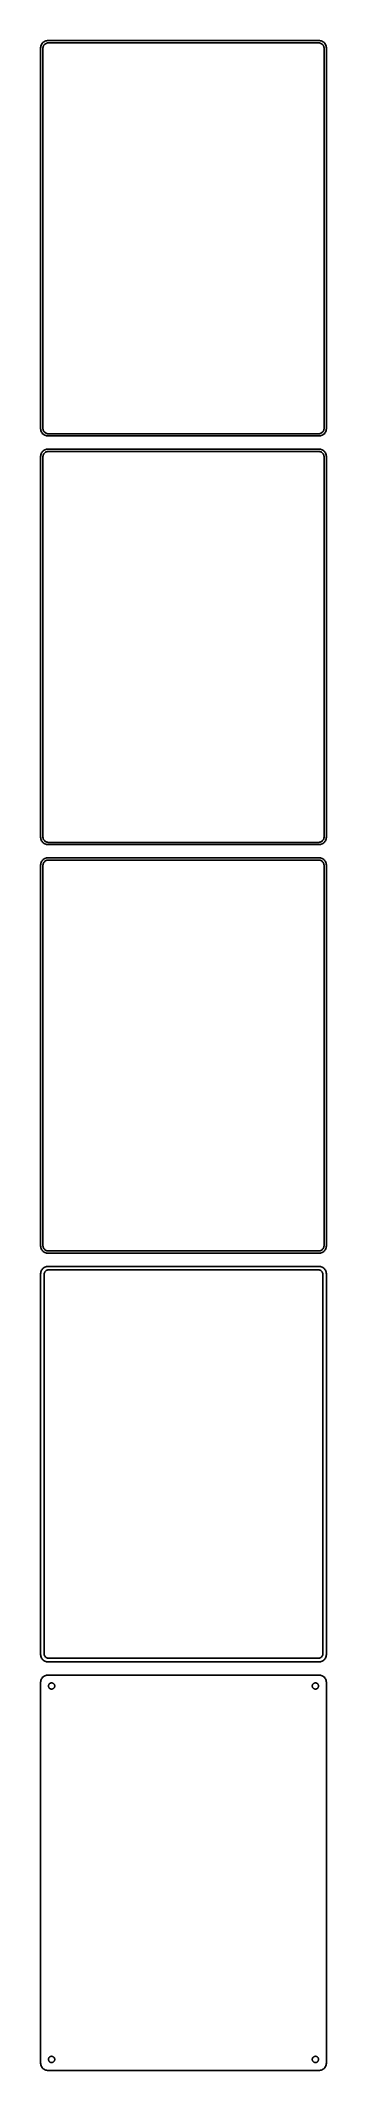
# Model space of a CAD drawing. Header units: metres. Extents: x -98 to 98, y 1260 to 2646.
import ezdxf

# ---------------------------------------------------------------- set-up
doc = ezdxf.new("R2010")
doc.units = ezdxf.units.M

msp = doc.modelspace()

# ---------------------------------------------------------------- linework, layer by layer
for p, q in [((-97.4606, 2641.63), (-97.5, 2641)), ((-97.5, 2641), (-97.5, 2381)), ((-97.3429, 2642.24), (-97.4606, 2641.63)), ((-97.1489, 2642.84), (-97.3429, 2642.24)), ((-96.8815, 2643.41), (-97.1489, 2642.84)), ((-96.5451, 2643.94), (-96.8815, 2643.41)), ((-96.1448, 2644.42), (-96.5451, 2643.94)), ((-95.6871, 2644.85), (-96.1448, 2644.42)), ((-96, 2640.5), (-95.9685, 2641)), ((-96, 2381.5), (-96, 2640.5)), ((-95.9685, 2641), (-95.8743, 2641.49)), ((-95.8743, 2641.49), (-95.7191, 2641.97)), ((-95.7191, 2641.97), (-95.5052, 2642.43)), ((-95.1791, 2645.22), (-95.6871, 2644.85)), ((-95.5052, 2642.43), (-95.2361, 2642.85)), ((-95.2361, 2642.85), (-94.9159, 2643.24)), ((-94.6289, 2645.52), (-95.1791, 2645.22)), ((-94.9159, 2643.24), (-94.5497, 2643.58)), ((-94.0451, 2645.76), (-94.6289, 2645.52)), ((-94.5497, 2643.58), (-94.1433, 2643.88)), ((-94.1433, 2643.88), (-93.7031, 2644.12)), ((-93.4369, 2645.91), (-94.0451, 2645.76)), ((-93.7031, 2644.12), (-93.2361, 2644.3)), ((-92.8139, 2645.99), (-93.4369, 2645.91)), ((-93.2361, 2644.3), (-92.7495, 2644.43)), ((92.8139, 2645.99), (-92.8139, 2645.99)), ((-92.7495, 2644.43), (-92.2512, 2644.49)), ((-92.2512, 2644.49), (92.2512, 2644.49)), ((92.2512, 2644.49), (92.7495, 2644.43)), ((92.7495, 2644.43), (93.2361, 2644.3)), ((93.4369, 2645.91), (92.8139, 2645.99)), ((93.2361, 2644.3), (93.7031, 2644.12)), ((94.0451, 2645.76), (93.4369, 2645.91)), ((93.7031, 2644.12), (94.1433, 2643.88)), ((94.6289, 2645.52), (94.0451, 2645.76)), ((94.1433, 2643.88), (94.5497, 2643.58)), ((94.5497, 2643.58), (94.9159, 2643.24)), ((95.1791, 2645.22), (94.6289, 2645.52)), ((94.9159, 2643.24), (95.2361, 2642.85)), ((95.6871, 2644.85), (95.1791, 2645.22)), ((95.2361, 2642.85), (95.5052, 2642.43)), ((95.5052, 2642.43), (95.7191, 2641.97)), ((96.1448, 2644.42), (95.6871, 2644.85)), ((95.7191, 2641.97), (95.8743, 2641.49)), ((95.8743, 2641.49), (95.9685, 2641)), ((95.9685, 2641), (96, 2640.5)), ((96, 2640.5), (96, 2381.5)), ((96.5451, 2643.94), (96.1448, 2644.42)), ((96.8815, 2643.41), (96.5451, 2643.94)), ((97.1489, 2642.84), (96.8815, 2643.41)), ((97.3429, 2642.24), (97.1489, 2642.84)), ((97.4606, 2641.63), (97.3429, 2642.24)), ((97.5, 2641), (97.4606, 2641.63)), ((97.5, 2381), (97.5, 2641)), ((-97.5, 2381), (-97.4606, 2380.37)), ((-97.4606, 2380.37), (-97.3429, 2379.76)), ((-97.3429, 2379.76), (-97.1489, 2379.16)), ((-97.1489, 2379.16), (-96.8815, 2378.59)), ((-96.8815, 2378.59), (-96.5451, 2378.06)), ((-96.5451, 2378.06), (-96.1448, 2377.58)), ((-96.1448, 2377.58), (-95.6871, 2377.15)), ((-95.9685, 2381), (-96, 2381.5)), ((-95.8743, 2380.51), (-95.9685, 2381)), ((-95.7191, 2380.03), (-95.8743, 2380.51)), ((-95.5052, 2379.57), (-95.7191, 2380.03)), ((-95.6871, 2377.15), (-95.1791, 2376.78)), ((-95.2361, 2379.15), (-95.5052, 2379.57)), ((-94.9159, 2378.76), (-95.2361, 2379.15)), ((-95.1791, 2376.78), (-94.6289, 2376.48)), ((-94.5497, 2378.42), (-94.9159, 2378.76)), ((-94.6289, 2376.48), (-94.0451, 2376.24)), ((-94.1433, 2378.12), (-94.5497, 2378.42)), ((-93.7031, 2377.88), (-94.1433, 2378.12)), ((-94.0451, 2376.24), (-93.4369, 2376.09)), ((-93.2361, 2377.7), (-93.7031, 2377.88)), ((-93.4369, 2376.09), (-92.8139, 2376.01)), ((-92.7495, 2377.57), (-93.2361, 2377.7)), ((-92.8139, 2376.01), (92.8139, 2376.01)), ((-92.2512, 2377.51), (-92.7495, 2377.57)), ((92.2512, 2377.51), (-92.2512, 2377.51)), ((92.7495, 2377.57), (92.2512, 2377.51)), ((93.2361, 2377.7), (92.7495, 2377.57)), ((92.8139, 2376.01), (93.4369, 2376.09)), ((93.7031, 2377.88), (93.2361, 2377.7)), ((93.4369, 2376.09), (94.0451, 2376.24)), ((94.1433, 2378.12), (93.7031, 2377.88)), ((94.0451, 2376.24), (94.6289, 2376.48)), ((94.5497, 2378.42), (94.1433, 2378.12)), ((94.9159, 2378.76), (94.5497, 2378.42)), ((94.6289, 2376.48), (95.1791, 2376.78)), ((95.2361, 2379.15), (94.9159, 2378.76)), ((95.1791, 2376.78), (95.6871, 2377.15)), ((95.5052, 2379.57), (95.2361, 2379.15)), ((95.7191, 2380.03), (95.5052, 2379.57)), ((95.6871, 2377.15), (96.1448, 2377.58)), ((95.8743, 2380.51), (95.7191, 2380.03)), ((95.9685, 2381), (95.8743, 2380.51)), ((96, 2381.5), (95.9685, 2381)), ((96.1448, 2377.58), (96.5451, 2378.06)), ((96.5451, 2378.06), (96.8815, 2378.59)), ((96.8815, 2378.59), (97.1489, 2379.16)), ((97.1489, 2379.16), (97.3429, 2379.76)), ((97.3429, 2379.76), (97.4606, 2380.37)), ((97.4606, 2380.37), (97.5, 2381)), ((-97.4606, 2362.63), (-97.5, 2362)), ((-97.5, 2362), (-97.5, 2102)), ((-97.3429, 2363.24), (-97.4606, 2362.63)), ((-97.1489, 2363.84), (-97.3429, 2363.24)), ((-96.8815, 2364.41), (-97.1489, 2363.84)), ((-96.5451, 2364.94), (-96.8815, 2364.41)), ((-96.1448, 2365.42), (-96.5451, 2364.94)), ((-95.6871, 2365.85), (-96.1448, 2365.42)), ((-96, 2361.5), (-95.9685, 2362)), ((-96, 2102.5), (-96, 2361.5)), ((-95.9685, 2362), (-95.8743, 2362.49)), ((-95.8743, 2362.49), (-95.7191, 2362.97)), ((-95.7191, 2362.97), (-95.5052, 2363.43)), ((-95.1791, 2366.22), (-95.6871, 2365.85)), ((-95.5052, 2363.43), (-95.2361, 2363.85)), ((-95.2361, 2363.85), (-94.9159, 2364.24)), ((-94.6289, 2366.52), (-95.1791, 2366.22)), ((-94.9159, 2364.24), (-94.5497, 2364.58)), ((-94.0451, 2366.76), (-94.6289, 2366.52)), ((-94.5497, 2364.58), (-94.1433, 2364.88)), ((-94.1433, 2364.88), (-93.7031, 2365.12)), ((-93.4369, 2366.91), (-94.0451, 2366.76)), ((-93.7031, 2365.12), (-93.2361, 2365.3)), ((-92.8139, 2366.99), (-93.4369, 2366.91)), ((-93.2361, 2365.3), (-92.7495, 2365.43)), ((92.8139, 2366.99), (-92.8139, 2366.99)), ((-92.7495, 2365.43), (-92.2512, 2365.49)), ((-92.2512, 2365.49), (92.2512, 2365.49)), ((92.2512, 2365.49), (92.7495, 2365.43)), ((92.7495, 2365.43), (93.2361, 2365.3)), ((93.4369, 2366.91), (92.8139, 2366.99)), ((93.2361, 2365.3), (93.7031, 2365.12)), ((94.0451, 2366.76), (93.4369, 2366.91)), ((93.7031, 2365.12), (94.1433, 2364.88)), ((94.6289, 2366.52), (94.0451, 2366.76)), ((94.1433, 2364.88), (94.5497, 2364.58)), ((94.5497, 2364.58), (94.9159, 2364.24)), ((95.1791, 2366.22), (94.6289, 2366.52)), ((94.9159, 2364.24), (95.2361, 2363.85)), ((95.6871, 2365.85), (95.1791, 2366.22)), ((95.2361, 2363.85), (95.5052, 2363.43)), ((95.5052, 2363.43), (95.7191, 2362.97)), ((96.1448, 2365.42), (95.6871, 2365.85)), ((95.7191, 2362.97), (95.8743, 2362.49)), ((95.8743, 2362.49), (95.9685, 2362)), ((95.9685, 2362), (96, 2361.5)), ((96, 2361.5), (96, 2102.5)), ((96.5451, 2364.94), (96.1448, 2365.42)), ((96.8815, 2364.41), (96.5451, 2364.94)), ((97.1489, 2363.84), (96.8815, 2364.41)), ((97.3429, 2363.24), (97.1489, 2363.84)), ((97.4606, 2362.63), (97.3429, 2363.24)), ((97.5, 2362), (97.4606, 2362.63)), ((97.5, 2102), (97.5, 2362)), ((-97.5, 2102), (-97.4606, 2101.37)), ((-97.4606, 2101.37), (-97.3429, 2100.76)), ((-97.3429, 2100.76), (-97.1489, 2100.16)), ((-97.1489, 2100.16), (-96.8815, 2099.59)), ((-96.8815, 2099.59), (-96.5451, 2099.06)), ((-96.5451, 2099.06), (-96.1448, 2098.58)), ((-96.1448, 2098.58), (-95.6871, 2098.15)), ((-95.9685, 2102), (-96, 2102.5)), ((-95.8743, 2101.51), (-95.9685, 2102)), ((-95.7191, 2101.03), (-95.8743, 2101.51)), ((-95.5052, 2100.57), (-95.7191, 2101.03)), ((-95.6871, 2098.15), (-95.1791, 2097.78)), ((-95.2361, 2100.15), (-95.5052, 2100.57)), ((-94.9159, 2099.76), (-95.2361, 2100.15)), ((-95.1791, 2097.78), (-94.6289, 2097.48)), ((-94.5497, 2099.42), (-94.9159, 2099.76)), ((-94.6289, 2097.48), (-94.0451, 2097.24)), ((-94.1433, 2099.12), (-94.5497, 2099.42)), ((-93.7031, 2098.88), (-94.1433, 2099.12)), ((-94.0451, 2097.24), (-93.4369, 2097.09)), ((-93.2361, 2098.7), (-93.7031, 2098.88)), ((-93.4369, 2097.09), (-92.8139, 2097.01)), ((-92.7495, 2098.57), (-93.2361, 2098.7)), ((-92.8139, 2097.01), (92.8139, 2097.01)), ((-92.2512, 2098.51), (-92.7495, 2098.57)), ((92.2512, 2098.51), (-92.2512, 2098.51)), ((92.7495, 2098.57), (92.2512, 2098.51)), ((93.2361, 2098.7), (92.7495, 2098.57)), ((92.8139, 2097.01), (93.4369, 2097.09)), ((93.7031, 2098.88), (93.2361, 2098.7)), ((93.4369, 2097.09), (94.0451, 2097.24)), ((94.1433, 2099.12), (93.7031, 2098.88)), ((94.0451, 2097.24), (94.6289, 2097.48)), ((94.5497, 2099.42), (94.1433, 2099.12)), ((94.9159, 2099.76), (94.5497, 2099.42)), ((94.6289, 2097.48), (95.1791, 2097.78)), ((95.2361, 2100.15), (94.9159, 2099.76)), ((95.1791, 2097.78), (95.6871, 2098.15)), ((95.5052, 2100.57), (95.2361, 2100.15)), ((95.7191, 2101.03), (95.5052, 2100.57)), ((95.6871, 2098.15), (96.1448, 2098.58)), ((95.8743, 2101.51), (95.7191, 2101.03)), ((95.9685, 2102), (95.8743, 2101.51)), ((96, 2102.5), (95.9685, 2102)), ((96.1448, 2098.58), (96.5451, 2099.06)), ((96.5451, 2099.06), (96.8815, 2099.59)), ((96.8815, 2099.59), (97.1489, 2100.16)), ((97.1489, 2100.16), (97.3429, 2100.76)), ((97.3429, 2100.76), (97.4606, 2101.37)), ((97.4606, 2101.37), (97.5, 2102)), ((-97.4606, 2083.63), (-97.5, 2083)), ((-97.5, 2083), (-97.5, 1823)), ((-97.3429, 2084.24), (-97.4606, 2083.63)), ((-97.1489, 2084.84), (-97.3429, 2084.24)), ((-96.8815, 2085.41), (-97.1489, 2084.84)), ((-96.5451, 2085.94), (-96.8815, 2085.41)), ((-96.1448, 2086.42), (-96.5451, 2085.94)), ((-95.6871, 2086.85), (-96.1448, 2086.42)), ((-96, 2082.5), (-95.9685, 2083)), ((-96, 1823.5), (-96, 2082.5)), ((-95.9685, 2083), (-95.8743, 2083.49)), ((-95.8743, 2083.49), (-95.7191, 2083.97)), ((-95.7191, 2083.97), (-95.5052, 2084.43)), ((-95.1791, 2087.22), (-95.6871, 2086.85)), ((-95.5052, 2084.43), (-95.2361, 2084.85)), ((-95.2361, 2084.85), (-94.9159, 2085.24)), ((-94.6289, 2087.52), (-95.1791, 2087.22)), ((-94.9159, 2085.24), (-94.5497, 2085.58)), ((-94.0451, 2087.76), (-94.6289, 2087.52)), ((-94.5497, 2085.58), (-94.1433, 2085.88)), ((-94.1433, 2085.88), (-93.7031, 2086.12)), ((-93.4369, 2087.91), (-94.0451, 2087.76)), ((-93.7031, 2086.12), (-93.2361, 2086.3)), ((-92.8139, 2087.99), (-93.4369, 2087.91)), ((-93.2361, 2086.3), (-92.7495, 2086.43)), ((92.8139, 2087.99), (-92.8139, 2087.99)), ((-92.7495, 2086.43), (-92.2512, 2086.49)), ((-92.2512, 2086.49), (92.2512, 2086.49)), ((92.2512, 2086.49), (92.7495, 2086.43)), ((92.7495, 2086.43), (93.2361, 2086.3)), ((93.4369, 2087.91), (92.8139, 2087.99)), ((93.2361, 2086.3), (93.7031, 2086.12)), ((94.0451, 2087.76), (93.4369, 2087.91)), ((93.7031, 2086.12), (94.1433, 2085.88)), ((94.6289, 2087.52), (94.0451, 2087.76)), ((94.1433, 2085.88), (94.5497, 2085.58)), ((94.5497, 2085.58), (94.9159, 2085.24)), ((95.1791, 2087.22), (94.6289, 2087.52)), ((94.9159, 2085.24), (95.2361, 2084.85)), ((95.6871, 2086.85), (95.1791, 2087.22)), ((95.2361, 2084.85), (95.5052, 2084.43)), ((95.5052, 2084.43), (95.7191, 2083.97)), ((96.1448, 2086.42), (95.6871, 2086.85)), ((95.7191, 2083.97), (95.8743, 2083.49)), ((95.8743, 2083.49), (95.9685, 2083)), ((95.9685, 2083), (96, 2082.5)), ((96, 2082.5), (96, 1823.5)), ((96.5451, 2085.94), (96.1448, 2086.42)), ((96.8815, 2085.41), (96.5451, 2085.94)), ((97.1489, 2084.84), (96.8815, 2085.41)), ((97.3429, 2084.24), (97.1489, 2084.84)), ((97.4606, 2083.63), (97.3429, 2084.24)), ((97.5, 2083), (97.4606, 2083.63)), ((97.5, 1823), (97.5, 2083)), ((-97.5, 1823), (-97.4606, 1822.37)), ((-97.4606, 1822.37), (-97.3429, 1821.76)), ((-97.3429, 1821.76), (-97.1489, 1821.16)), ((-97.1489, 1821.16), (-96.8815, 1820.59)), ((-96.8815, 1820.59), (-96.5451, 1820.06)), ((-96.5451, 1820.06), (-96.1448, 1819.58)), ((-96.1448, 1819.58), (-95.6871, 1819.15)), ((-95.9685, 1823), (-96, 1823.5)), ((-95.8743, 1822.51), (-95.9685, 1823)), ((-95.7191, 1822.03), (-95.8743, 1822.51)), ((-95.5052, 1821.57), (-95.7191, 1822.03)), ((-95.6871, 1819.15), (-95.1791, 1818.78)), ((-95.2361, 1821.15), (-95.5052, 1821.57)), ((-94.9159, 1820.76), (-95.2361, 1821.15)), ((-95.1791, 1818.78), (-94.6289, 1818.48)), ((-94.5497, 1820.42), (-94.9159, 1820.76)), ((-94.6289, 1818.48), (-94.0451, 1818.24)), ((-94.1433, 1820.12), (-94.5497, 1820.42)), ((-93.7031, 1819.88), (-94.1433, 1820.12)), ((-94.0451, 1818.24), (-93.4369, 1818.09)), ((-93.2361, 1819.7), (-93.7031, 1819.88)), ((-93.4369, 1818.09), (-92.8139, 1818.01)), ((-92.7495, 1819.57), (-93.2361, 1819.7)), ((-92.8139, 1818.01), (92.8139, 1818.01)), ((-92.2512, 1819.51), (-92.7495, 1819.57)), ((92.2512, 1819.51), (-92.2512, 1819.51)), ((92.7495, 1819.57), (92.2512, 1819.51)), ((93.2361, 1819.7), (92.7495, 1819.57)), ((92.8139, 1818.01), (93.4369, 1818.09)), ((93.7031, 1819.88), (93.2361, 1819.7)), ((93.4369, 1818.09), (94.0451, 1818.24)), ((94.1433, 1820.12), (93.7031, 1819.88)), ((94.0451, 1818.24), (94.6289, 1818.48)), ((94.5497, 1820.42), (94.1433, 1820.12)), ((94.9159, 1820.76), (94.5497, 1820.42)), ((94.6289, 1818.48), (95.1791, 1818.78)), ((95.2361, 1821.15), (94.9159, 1820.76)), ((95.1791, 1818.78), (95.6871, 1819.15)), ((95.5052, 1821.57), (95.2361, 1821.15)), ((95.7191, 1822.03), (95.5052, 1821.57)), ((95.6871, 1819.15), (96.1448, 1819.58)), ((95.8743, 1822.51), (95.7191, 1822.03)), ((95.9685, 1823), (95.8743, 1822.51)), ((96, 1823.5), (95.9685, 1823)), ((96.1448, 1819.58), (96.5451, 1820.06)), ((96.5451, 1820.06), (96.8815, 1820.59)), ((96.8815, 1820.59), (97.1489, 1821.16)), ((97.1489, 1821.16), (97.3429, 1821.76)), ((97.3429, 1821.76), (97.4606, 1822.37)), ((97.4606, 1822.37), (97.5, 1823)), ((-97.4606, 1804.63), (-97.5, 1804)), ((-97.5, 1804), (-97.5, 1544)), ((-97.3429, 1805.24), (-97.4606, 1804.63)), ((-97.1489, 1805.84), (-97.3429, 1805.24)), ((-96.8815, 1806.41), (-97.1489, 1805.84)), ((-96.5451, 1806.94), (-96.8815, 1806.41)), ((-96.1448, 1807.42), (-96.5451, 1806.94)), ((-95.6871, 1807.85), (-96.1448, 1807.42)), ((-95.1791, 1808.22), (-95.6871, 1807.85)), ((-94.6289, 1808.52), (-95.1791, 1808.22)), ((-95.1129, 1803.5), (-95.0884, 1803.89)), ((-95.1129, 1544.5), (-95.1129, 1803.5)), ((-95.0884, 1803.89), (-95.0151, 1804.27)), ((-95.0151, 1804.27), (-94.8943, 1804.65)), ((-94.8943, 1804.65), (-94.7279, 1805)), ((-94.7279, 1805), (-94.5184, 1805.33)), ((-94.0451, 1808.76), (-94.6289, 1808.52)), ((-94.5184, 1805.33), (-94.2692, 1805.63)), ((-94.2692, 1805.63), (-93.9843, 1805.9)), ((-93.4369, 1808.91), (-94.0451, 1808.76)), ((-93.9843, 1805.9), (-93.668, 1806.13)), ((-93.668, 1806.13), (-93.3254, 1806.32)), ((-92.8139, 1808.99), (-93.4369, 1808.91)), ((-93.3254, 1806.32), (-92.9619, 1806.46)), ((-92.9619, 1806.46), (-92.5833, 1806.56)), ((92.8139, 1808.99), (-92.8139, 1808.99)), ((-92.5833, 1806.56), (-92.1955, 1806.61)), ((-92.1955, 1806.61), (92.1955, 1806.61)), ((92.1955, 1806.61), (92.5833, 1806.56)), ((92.5833, 1806.56), (92.9619, 1806.46)), ((93.4369, 1808.91), (92.8139, 1808.99)), ((92.9619, 1806.46), (93.3254, 1806.32)), ((93.3254, 1806.32), (93.668, 1806.13)), ((94.0451, 1808.76), (93.4369, 1808.91)), ((93.668, 1806.13), (93.9843, 1805.9)), ((93.9843, 1805.9), (94.2692, 1805.63)), ((94.6289, 1808.52), (94.0451, 1808.76)), ((94.2692, 1805.63), (94.5184, 1805.33)), ((94.5184, 1805.33), (94.7279, 1805)), ((95.1791, 1808.22), (94.6289, 1808.52)), ((94.7279, 1805), (94.8943, 1804.65)), ((94.8943, 1804.65), (95.0151, 1804.27)), ((95.0151, 1804.27), (95.0884, 1803.89)), ((95.0884, 1803.89), (95.1129, 1803.5)), ((95.1129, 1803.5), (95.1129, 1544.5)), ((95.6871, 1807.85), (95.1791, 1808.22)), ((96.1448, 1807.42), (95.6871, 1807.85)), ((96.5451, 1806.94), (96.1448, 1807.42)), ((96.8815, 1806.41), (96.5451, 1806.94)), ((97.1489, 1805.84), (96.8815, 1806.41)), ((97.3429, 1805.24), (97.1489, 1805.84)), ((97.4606, 1804.63), (97.3429, 1805.24)), ((97.5, 1804), (97.4606, 1804.63)), ((97.5, 1544), (97.5, 1804)), ((-97.5, 1544), (-97.4606, 1543.37)), ((-97.4606, 1543.37), (-97.3429, 1542.76)), ((-97.3429, 1542.76), (-97.1489, 1542.16)), ((-97.1489, 1542.16), (-96.8815, 1541.59)), ((-96.8815, 1541.59), (-96.5451, 1541.06)), ((-96.5451, 1541.06), (-96.1448, 1540.58)), ((-96.1448, 1540.58), (-95.6871, 1540.15)), ((-95.6871, 1540.15), (-95.1791, 1539.78)), ((-95.1791, 1539.78), (-94.6289, 1539.48)), ((-95.0884, 1544.11), (-95.1129, 1544.5)), ((-95.0151, 1543.73), (-95.0884, 1544.11)), ((-94.8943, 1543.35), (-95.0151, 1543.73)), ((-94.7279, 1543), (-94.8943, 1543.35)), ((-94.5184, 1542.67), (-94.7279, 1543)), ((-94.6289, 1539.48), (-94.0451, 1539.24)), ((-94.2692, 1542.37), (-94.5184, 1542.67)), ((-93.9843, 1542.1), (-94.2692, 1542.37)), ((-94.0451, 1539.24), (-93.4369, 1539.09)), ((-93.668, 1541.87), (-93.9843, 1542.1)), ((-93.3254, 1541.68), (-93.668, 1541.87)), ((-93.4369, 1539.09), (-92.8139, 1539.01)), ((-92.9619, 1541.54), (-93.3254, 1541.68)), ((-92.5833, 1541.44), (-92.9619, 1541.54)), ((-92.8139, 1539.01), (92.8139, 1539.01)), ((-92.1955, 1541.39), (-92.5833, 1541.44)), ((92.1955, 1541.39), (-92.1955, 1541.39)), ((92.5833, 1541.44), (92.1955, 1541.39)), ((92.9619, 1541.54), (92.5833, 1541.44)), ((92.8139, 1539.01), (93.4369, 1539.09)), ((93.3254, 1541.68), (92.9619, 1541.54)), ((93.668, 1541.87), (93.3254, 1541.68)), ((93.4369, 1539.09), (94.0451, 1539.24)), ((93.9843, 1542.1), (93.668, 1541.87)), ((94.2692, 1542.37), (93.9843, 1542.1)), ((94.0451, 1539.24), (94.6289, 1539.48)), ((94.5184, 1542.67), (94.2692, 1542.37)), ((94.7279, 1543), (94.5184, 1542.67)), ((94.6289, 1539.48), (95.1791, 1539.78)), ((94.8943, 1543.35), (94.7279, 1543)), ((95.0151, 1543.73), (94.8943, 1543.35)), ((95.0884, 1544.11), (95.0151, 1543.73)), ((95.1129, 1544.5), (95.0884, 1544.11)), ((95.1791, 1539.78), (95.6871, 1540.15)), ((95.6871, 1540.15), (96.1448, 1540.58)), ((96.1448, 1540.58), (96.5451, 1541.06)), ((96.5451, 1541.06), (96.8815, 1541.59)), ((96.8815, 1541.59), (97.1489, 1542.16)), ((97.1489, 1542.16), (97.3429, 1542.76)), ((97.3429, 1542.76), (97.4606, 1543.37)), ((97.4606, 1543.37), (97.5, 1544)), ((-97.4606, 1525.63), (-97.5, 1525)), ((-97.5, 1525), (-97.5, 1265)), ((-97.3429, 1526.24), (-97.4606, 1525.63)), ((-97.1489, 1526.84), (-97.3429, 1526.24)), ((-96.8815, 1527.41), (-97.1489, 1526.84)), ((-96.5451, 1527.94), (-96.8815, 1527.41)), ((-96.1448, 1528.42), (-96.5451, 1527.94)), ((-95.6871, 1528.85), (-96.1448, 1528.42)), ((-95.1791, 1529.22), (-95.6871, 1528.85)), ((-94.6289, 1529.52), (-95.1791, 1529.22)), ((-94.0451, 1529.76), (-94.6289, 1529.52)), ((-93.4369, 1529.91), (-94.0451, 1529.76)), ((-92.8139, 1529.99), (-93.4369, 1529.91)), ((92.8139, 1529.99), (-92.8139, 1529.99)), ((-90.6598, 1524.53), (-90.4001, 1524.6)), ((-90.4001, 1524.6), (-90.1341, 1524.63)), ((-90.1341, 1524.63), (-89.8659, 1524.63)), ((-89.8659, 1524.63), (-89.5999, 1524.6)), ((-89.5999, 1524.6), (-89.3401, 1524.53)), ((89.3401, 1524.53), (89.5999, 1524.6)), ((89.5999, 1524.6), (89.8659, 1524.63)), ((89.8659, 1524.63), (90.1341, 1524.63)), ((90.1341, 1524.63), (90.4001, 1524.6)), ((90.4001, 1524.6), (90.6598, 1524.53)), ((93.4369, 1529.91), (92.8139, 1529.99)), ((94.0451, 1529.76), (93.4369, 1529.91)), ((94.6289, 1529.52), (94.0451, 1529.76)), ((95.1791, 1529.22), (94.6289, 1529.52)), ((95.6871, 1528.85), (95.1791, 1529.22)), ((96.1448, 1528.42), (95.6871, 1528.85)), ((96.5451, 1527.94), (96.1448, 1528.42)), ((96.8815, 1527.41), (96.5451, 1527.94)), ((97.1489, 1526.84), (96.8815, 1527.41)), ((97.3429, 1526.24), (97.1489, 1526.84)), ((97.4606, 1525.63), (97.3429, 1526.24)), ((97.5, 1525), (97.4606, 1525.63)), ((97.5, 1265), (97.5, 1525)), ((-92.1353, 1522.5), (-92.1185, 1522.77)), ((-92.1185, 1522.23), (-92.1353, 1522.5)), ((-92.1185, 1522.77), (-92.0682, 1523.03)), ((-92.0682, 1521.97), (-92.1185, 1522.23)), ((-92.0682, 1523.03), (-91.9853, 1523.29)), ((-91.9853, 1521.71), (-92.0682, 1521.97)), ((-91.9853, 1523.29), (-91.8712, 1523.53)), ((-91.8712, 1521.47), (-91.9853, 1521.71)), ((-91.8712, 1523.53), (-91.7275, 1523.76)), ((-91.7275, 1521.24), (-91.8712, 1521.47)), ((-91.7275, 1523.76), (-91.5566, 1523.96)), ((-91.5566, 1521.04), (-91.7275, 1521.24)), ((-91.5566, 1523.96), (-91.3611, 1524.15)), ((-91.3611, 1520.85), (-91.5566, 1521.04)), ((-91.3611, 1524.15), (-91.1441, 1524.3)), ((-91.1441, 1520.7), (-91.3611, 1520.85)), ((-91.1441, 1524.3), (-90.9092, 1524.43)), ((-90.9092, 1520.57), (-91.1441, 1520.7)), ((-90.9092, 1524.43), (-90.6598, 1524.53)), ((-90.6598, 1520.47), (-90.9092, 1520.57)), ((-90.4001, 1520.4), (-90.6598, 1520.47)), ((-90.1341, 1520.37), (-90.4001, 1520.4)), ((-89.8659, 1520.37), (-90.1341, 1520.37)), ((-89.5999, 1520.4), (-89.8659, 1520.37)), ((-89.3401, 1520.47), (-89.5999, 1520.4)), ((-89.3401, 1524.53), (-89.0908, 1524.43)), ((-89.0908, 1520.57), (-89.3401, 1520.47)), ((-89.0908, 1524.43), (-88.8559, 1524.3)), ((-88.8559, 1520.7), (-89.0908, 1520.57)), ((-88.8559, 1524.3), (-88.6389, 1524.15)), ((-88.6389, 1520.85), (-88.8559, 1520.7)), ((-88.6389, 1524.15), (-88.4434, 1523.96)), ((-88.4434, 1521.04), (-88.6389, 1520.85)), ((-88.4434, 1523.96), (-88.2725, 1523.76)), ((-88.2725, 1521.24), (-88.4434, 1521.04)), ((-88.2725, 1523.76), (-88.1288, 1523.53)), ((-88.1288, 1521.47), (-88.2725, 1521.24)), ((-88.1288, 1523.53), (-88.0146, 1523.29)), ((-88.0146, 1521.71), (-88.1288, 1521.47)), ((-88.0146, 1523.29), (-87.9318, 1523.03)), ((-87.9318, 1521.97), (-88.0146, 1521.71)), ((-87.9318, 1523.03), (-87.8815, 1522.77)), ((-87.8815, 1522.23), (-87.9318, 1521.97)), ((-87.8815, 1522.77), (-87.8647, 1522.5)), ((-87.8647, 1522.5), (-87.8815, 1522.23)), ((87.8647, 1522.5), (87.8815, 1522.77)), ((87.8815, 1522.23), (87.8647, 1522.5)), ((87.8815, 1522.77), (87.9318, 1523.03)), ((87.9318, 1521.97), (87.8815, 1522.23)), ((87.9318, 1523.03), (88.0146, 1523.29)), ((88.0146, 1521.71), (87.9318, 1521.97)), ((88.0146, 1523.29), (88.1288, 1523.53)), ((88.1288, 1521.47), (88.0146, 1521.71)), ((88.1288, 1523.53), (88.2725, 1523.76)), ((88.2725, 1521.24), (88.1288, 1521.47)), ((88.2725, 1523.76), (88.4434, 1523.96)), ((88.4434, 1521.04), (88.2725, 1521.24)), ((88.4434, 1523.96), (88.6389, 1524.15)), ((88.6389, 1520.85), (88.4434, 1521.04)), ((88.6389, 1524.15), (88.8559, 1524.3)), ((88.8559, 1520.7), (88.6389, 1520.85)), ((88.8559, 1524.3), (89.0908, 1524.43)), ((89.0908, 1520.57), (88.8559, 1520.7)), ((89.0908, 1524.43), (89.3401, 1524.53)), ((89.3401, 1520.47), (89.0908, 1520.57)), ((89.5999, 1520.4), (89.3401, 1520.47)), ((89.8659, 1520.37), (89.5999, 1520.4)), ((90.1341, 1520.37), (89.8659, 1520.37)), ((90.4001, 1520.4), (90.1341, 1520.37)), ((90.6598, 1520.47), (90.4001, 1520.4)), ((90.6598, 1524.53), (90.9092, 1524.43)), ((90.9092, 1520.57), (90.6598, 1520.47)), ((90.9092, 1524.43), (91.1441, 1524.3)), ((91.1441, 1520.7), (90.9092, 1520.57)), ((91.1441, 1524.3), (91.3611, 1524.15)), ((91.3611, 1520.85), (91.1441, 1520.7)), ((91.3611, 1524.15), (91.5566, 1523.96)), ((91.5566, 1521.04), (91.3611, 1520.85)), ((91.5566, 1523.96), (91.7275, 1523.76)), ((91.7275, 1521.24), (91.5566, 1521.04)), ((91.7275, 1523.76), (91.8712, 1523.53)), ((91.8712, 1521.47), (91.7275, 1521.24)), ((91.8712, 1523.53), (91.9853, 1523.29)), ((91.9853, 1521.71), (91.8712, 1521.47)), ((91.9853, 1523.29), (92.0682, 1523.03)), ((92.0682, 1521.97), (91.9853, 1521.71)), ((92.0682, 1523.03), (92.1185, 1522.77)), ((92.1185, 1522.23), (92.0682, 1521.97)), ((92.1185, 1522.77), (92.1353, 1522.5)), ((92.1353, 1522.5), (92.1185, 1522.23)), ((-97.5, 1265), (-97.4606, 1264.37)), ((-97.4606, 1264.37), (-97.3429, 1263.76)), ((-97.3429, 1263.76), (-97.1489, 1263.16)), ((-97.1489, 1263.16), (-96.8815, 1262.59)), ((-96.8815, 1262.59), (-96.5451, 1262.06)), ((-96.5451, 1262.06), (-96.1448, 1261.58)), ((-96.1448, 1261.58), (-95.6871, 1261.15)), ((-92.1353, 1267.5), (-92.1185, 1267.77)), ((-92.1185, 1267.23), (-92.1353, 1267.5)), ((-92.1185, 1267.77), (-92.0682, 1268.03)), ((-92.0682, 1266.97), (-92.1185, 1267.23)), ((-92.0682, 1268.03), (-91.9853, 1268.29)), ((-91.9853, 1266.71), (-92.0682, 1266.97)), ((-91.9853, 1268.29), (-91.8712, 1268.53)), ((-91.8712, 1266.47), (-91.9853, 1266.71)), ((-91.8712, 1268.53), (-91.7275, 1268.76)), ((-91.7275, 1266.24), (-91.8712, 1266.47)), ((-91.7275, 1268.76), (-91.5566, 1268.96)), ((-91.5566, 1266.04), (-91.7275, 1266.24)), ((-91.5566, 1268.96), (-91.3611, 1269.15)), ((-91.3611, 1265.85), (-91.5566, 1266.04)), ((-91.3611, 1269.15), (-91.1441, 1269.3)), ((-91.1441, 1265.7), (-91.3611, 1265.85)), ((-91.1441, 1269.3), (-90.9092, 1269.43)), ((-90.9092, 1265.57), (-91.1441, 1265.7)), ((-90.9092, 1269.43), (-90.6598, 1269.53)), ((-90.6598, 1265.47), (-90.9092, 1265.57)), ((-90.6598, 1269.53), (-90.4001, 1269.6)), ((-90.4001, 1265.4), (-90.6598, 1265.47)), ((-90.4001, 1269.6), (-90.1341, 1269.63)), ((-90.1341, 1265.37), (-90.4001, 1265.4)), ((-90.1341, 1269.63), (-89.8659, 1269.63)), ((-89.8659, 1265.37), (-90.1341, 1265.37)), ((-89.8659, 1269.63), (-89.5999, 1269.6)), ((-89.5999, 1265.4), (-89.8659, 1265.37)), ((-89.5999, 1269.6), (-89.3401, 1269.53)), ((-89.3401, 1265.47), (-89.5999, 1265.4)), ((-89.3401, 1269.53), (-89.0908, 1269.43)), ((-89.0908, 1265.57), (-89.3401, 1265.47)), ((-89.0908, 1269.43), (-88.8559, 1269.3)), ((-88.8559, 1265.7), (-89.0908, 1265.57)), ((-88.8559, 1269.3), (-88.6389, 1269.15)), ((-88.6389, 1265.85), (-88.8559, 1265.7)), ((-88.6389, 1269.15), (-88.4434, 1268.96)), ((-88.4434, 1266.04), (-88.6389, 1265.85)), ((-88.4434, 1268.96), (-88.2725, 1268.76)), ((-88.2725, 1266.24), (-88.4434, 1266.04)), ((-88.2725, 1268.76), (-88.1288, 1268.53)), ((-88.1288, 1266.47), (-88.2725, 1266.24)), ((-88.1288, 1268.53), (-88.0146, 1268.29)), ((-88.0146, 1266.71), (-88.1288, 1266.47)), ((-88.0146, 1268.29), (-87.9318, 1268.03)), ((-87.9318, 1266.97), (-88.0146, 1266.71)), ((-87.9318, 1268.03), (-87.8815, 1267.77)), ((-87.8815, 1267.23), (-87.9318, 1266.97)), ((-87.8815, 1267.77), (-87.8647, 1267.5)), ((-87.8647, 1267.5), (-87.8815, 1267.23)), ((87.8647, 1267.5), (87.8815, 1267.77)), ((87.8815, 1267.23), (87.8647, 1267.5)), ((87.8815, 1267.77), (87.9318, 1268.03)), ((87.9318, 1266.97), (87.8815, 1267.23)), ((87.9318, 1268.03), (88.0146, 1268.29)), ((88.0146, 1266.71), (87.9318, 1266.97)), ((88.0146, 1268.29), (88.1288, 1268.53)), ((88.1288, 1266.47), (88.0146, 1266.71)), ((88.1288, 1268.53), (88.2725, 1268.76)), ((88.2725, 1266.24), (88.1288, 1266.47)), ((88.2725, 1268.76), (88.4434, 1268.96)), ((88.4434, 1266.04), (88.2725, 1266.24)), ((88.4434, 1268.96), (88.6389, 1269.15)), ((88.6389, 1265.85), (88.4434, 1266.04)), ((88.6389, 1269.15), (88.8559, 1269.3)), ((88.8559, 1265.7), (88.6389, 1265.85)), ((88.8559, 1269.3), (89.0908, 1269.43)), ((89.0908, 1265.57), (88.8559, 1265.7)), ((89.0908, 1269.43), (89.3401, 1269.53)), ((89.3401, 1265.47), (89.0908, 1265.57)), ((89.3401, 1269.53), (89.5999, 1269.6)), ((89.5999, 1265.4), (89.3401, 1265.47)), ((89.5999, 1269.6), (89.8659, 1269.63)), ((89.8659, 1265.37), (89.5999, 1265.4)), ((89.8659, 1269.63), (90.1341, 1269.63)), ((90.1341, 1265.37), (89.8659, 1265.37)), ((90.1341, 1269.63), (90.4001, 1269.6)), ((90.4001, 1265.4), (90.1341, 1265.37)), ((90.4001, 1269.6), (90.6598, 1269.53)), ((90.6598, 1265.47), (90.4001, 1265.4)), ((90.6598, 1269.53), (90.9092, 1269.43)), ((90.9092, 1265.57), (90.6598, 1265.47)), ((90.9092, 1269.43), (91.1441, 1269.3)), ((91.1441, 1265.7), (90.9092, 1265.57)), ((91.1441, 1269.3), (91.3611, 1269.15)), ((91.3611, 1265.85), (91.1441, 1265.7)), ((91.3611, 1269.15), (91.5566, 1268.96)), ((91.5566, 1266.04), (91.3611, 1265.85)), ((91.5566, 1268.96), (91.7275, 1268.76)), ((91.7275, 1266.24), (91.5566, 1266.04)), ((91.7275, 1268.76), (91.8712, 1268.53)), ((91.8712, 1266.47), (91.7275, 1266.24)), ((91.8712, 1268.53), (91.9853, 1268.29)), ((91.9853, 1266.71), (91.8712, 1266.47)), ((91.9853, 1268.29), (92.0682, 1268.03)), ((92.0682, 1266.97), (91.9853, 1266.71)), ((92.0682, 1268.03), (92.1185, 1267.77)), ((92.1185, 1267.23), (92.0682, 1266.97)), ((92.1185, 1267.77), (92.1353, 1267.5)), ((92.1353, 1267.5), (92.1185, 1267.23)), ((95.6871, 1261.15), (96.1448, 1261.58)), ((96.1448, 1261.58), (96.5451, 1262.06)), ((96.5451, 1262.06), (96.8815, 1262.59)), ((96.8815, 1262.59), (97.1489, 1263.16)), ((97.1489, 1263.16), (97.3429, 1263.76)), ((97.3429, 1263.76), (97.4606, 1264.37)), ((97.4606, 1264.37), (97.5, 1265)), ((-95.6871, 1261.15), (-95.1791, 1260.78)), ((-95.1791, 1260.78), (-94.6289, 1260.48)), ((-94.6289, 1260.48), (-94.0451, 1260.24)), ((-94.0451, 1260.24), (-93.4369, 1260.09)), ((-93.4369, 1260.09), (-92.8139, 1260.01)), ((-92.8139, 1260.01), (92.8139, 1260.01)), ((92.8139, 1260.01), (93.4369, 1260.09)), ((93.4369, 1260.09), (94.0451, 1260.24)), ((94.0451, 1260.24), (94.6289, 1260.48)), ((94.6289, 1260.48), (95.1791, 1260.78)), ((95.1791, 1260.78), (95.6871, 1261.15))]:
    msp.add_line(p, q)

doc.saveas('drawing.dxf')
